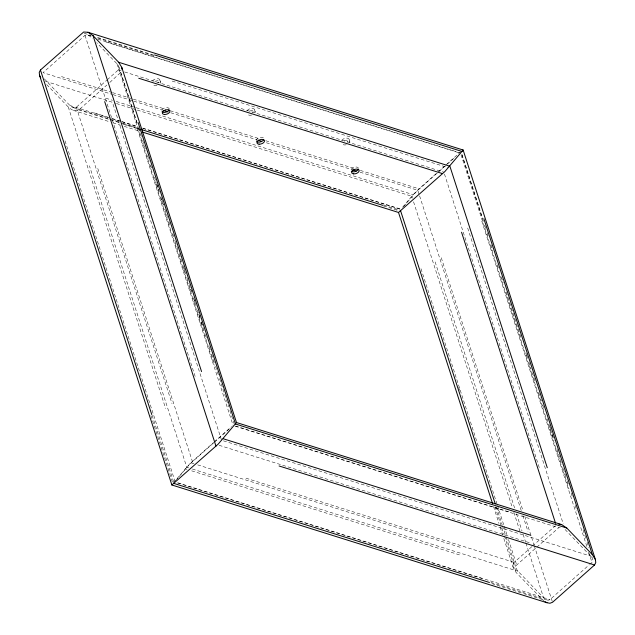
<?xml version="1.0" encoding="UTF-8"?>
<svg xmlns="http://www.w3.org/2000/svg" width="635" height="635" viewBox="0 0 635 635"><rect width="100%" height="100%" fill="white"/><g stroke="black" fill="none" stroke-linecap="round" stroke-linejoin="round"><path stroke-width="0.48" stroke-dasharray="3.17 2.38" d="M107.244 79.788L118.293 69.977C119.959 68.088 118.396 65.302 116.975 63.746L96.758 42.736M109.799 82.447L121.674 71.549M531.828 546.664L514.144 562.364C511.365 565.507 513.977 570.151 516.35 572.746L543.703 600.845M560.268 527.161L558.705 527.741L516.707 565.023C515.041 566.912 516.604 569.698 518.025 571.254L543.631 597.868C545.203 599.392 547.894 601.067 549.997 599.623L589.089 564.912M589.78 564.301C593.185 562.8 593.217 559.189 591.622 556.331M173.466 482.759L190.127 463.447L213.733 442.381M402.566 207.296L412.988 194.826L417.917 189.833L461.01 151.551M175.76 480.528L189.794 464.082L213.59 442.897M403.63 206.542L416.441 191.564L454.716 157.528M91.178 35.997L86.574 34.798L85.003 35.377L43.013 72.66L112.101 94.345M44.331 78.891L69.937 105.505C71.509 107.029 74.2 108.704 76.295 107.259L106.712 80.264M46.696 84.582L68.255 106.998C70.874 109.53 75.359 112.324 78.859 109.918L106.855 85.066M214.471 441.73L231.465 426.641M214.312 442.254L230.965 427.474M532.567 546.013L555.403 525.732M84.272 33.29L90.956 35.393M97.584 37.465L154.329 55.285M97.782 38.068L154.368 55.824M97.988 39.211L460.462 152.995M105.831 41.918L459.78 153.027M172.18 81.082L448.215 167.727M118.293 69.977L121.134 70.866M124.627 71.961L443.857 172.18M61.484 76.597L111.776 92.385M112.562 92.631L132.421 98.87M133.366 99.163L165.727 109.323M170.251 110.744L259.167 138.652M265.787 140.732L353.751 168.346M360.37 170.426L419.013 188.833M113.046 94.647L132.921 100.886M133.866 101.179L162.258 110.093M170.775 112.768L256.897 139.803M266.367 142.772L351.544 169.513M360.061 172.188L417.79 190.309L419.306 195.016M105.847 98.203L112.474 100.282M116.261 101.465L135.191 107.41M136.136 107.704L413.433 194.755M45.49 81.272L115.522 103.259M116.475 103.553L136.35 109.791M137.295 110.085L411.75 196.247L412.361 198.136M94.385 112.935L107.95 117.197M112.363 118.578L120.872 121.253M121.825 121.547L137.906 126.595M142.637 128.079L401.86 209.455M69.937 105.505L110.633 118.277M111.577 118.578L121.047 121.547M121.991 121.841L138.247 126.944M142.811 128.381L401.177 209.487M383.683 205.073L399.645 210.082M72.954 107.529L108.855 118.801M109.799 119.094L119.245 122.063M123.023 123.246L139.081 128.294M78.859 109.918L120.261 122.912M121.198 123.214L139.263 128.881M123.468 124.325L139.375 129.318M383.429 205.93L398.566 210.685M73.287 110.371L109.141 121.626M112.911 122.817L120.459 125.182M124.23 126.373L139.327 131.112M235.688 426.101L509.857 512.167M235.006 426.133L558.705 527.741M223.464 440.841L590.669 556.109L592.534 559.157M219.107 445.286L529.526 542.734M245.999 478.187L514.144 562.364M191.143 462.82L193.977 463.717M197.691 464.876L462.447 547.989M188.674 467.868L186.785 467.273L89.416 165.798M192.397 469.035L518.025 571.254M185.102 468.765L187 469.352M191.659 470.821L461.137 555.411M178.054 482.862L549.997 599.623M177.371 482.894L482.116 578.556M491.006 582.43L546.648 599.892M491.792 583.613L541.957 599.361M88.352 35.108L92.718 38.537M565.063 529.495L590.669 556.109M461.923 154.384L482.656 218.575M526.867 355.449L527.78 358.275M550.037 427.188L550.95 430.014M552.172 433.792L553.387 437.571M461.97 154.916L483.457 221.52M484.672 225.274L485.886 229.029M487.093 232.775L488.307 236.53M491.03 244.975L492.847 250.603M497.395 264.692L498.61 268.454M501.34 276.908L503.166 282.551M506.198 291.941L520.764 337.05M525.923 353.02L526.836 355.838M528.963 362.418L530.177 366.181M530.479 367.117L531.082 368.998M532.297 372.753L535.638 383.088M538.67 392.486L540.496 398.129M540.798 399.066L541.401 400.947M542.615 404.701L543.83 408.464M547.172 418.798L547.775 420.68M548.989 424.434L554.149 440.412M556.879 448.866L562.046 464.86M563.269 468.63L566.015 477.123M567.23 480.893L568.452 484.664M571.198 493.149L572.413 496.919M575.159 505.412L576.985 511.064M583.081 529.931L585.827 538.417M587.05 542.187L588.875 547.846M461.066 154.869L568.968 488.926M481.814 221.242L587.121 547.267M588.669 552.061L591.987 562.34M467.685 228.021L563.237 523.843M444.468 174.061L539.559 468.479M441.269 257.739L522.978 510.723M524.812 516.382L533.956 544.703M534.257 545.648L552.252 601.337M419.6 195.913L521.319 510.842M522.827 515.517L527.963 531.4M435.134 261.938L515.001 509.222M516.509 513.882L521.994 530.868M523.137 534.416L525.653 542.195M525.955 543.139L543.631 597.868M413.56 201.843L512.326 507.635M513.85 512.358L520.255 532.17M421.005 268.716L496.895 503.682M497.562 505.762L503.944 525.518M504.214 526.336L507.286 535.861M508.476 539.544L516.707 565.023M458.692 387.541L459.605 390.366M497.642 508.127L498.554 510.961M496.372 506.881L502.158 524.804M502.46 525.748L505.809 536.13M506.119 537.067L516.16 568.206M495.046 506.793L504.174 535.059M504.484 536.003L516.35 572.746M493.514 506.5L498.975 523.438M500.189 527.201L502.618 534.733M503.833 538.496L513.239 567.658M349.163 139.533L349.829 141.597M254.516 109.823L255.191 111.895M159.877 80.113L160.544 82.185M120.856 72.636L137.366 123.769M138.573 127.492L139.47 130.278M156.885 184.206L158.869 190.349M161.607 198.826L163.433 204.47M183.912 267.875L185.031 271.328M190.817 289.258L191.421 291.124M194.151 299.585L195.374 303.347M198.93 314.365L200.128 318.079M201.335 321.802L202.533 325.517M118.84 66.794L137.406 124.341M138.628 128.119L141.367 136.604M142.581 140.383L145.32 148.876M147.455 155.472L149.281 161.131M150.495 164.894L151.717 168.664M154.456 177.141L156.281 182.793M156.583 183.737L159.623 193.159M160.845 196.929L163.584 205.407M164.798 209.177L167.537 217.654M168.751 221.424L169.974 225.195M172.712 233.672L173.927 237.442M175.141 241.205L177.879 249.682M179.102 253.452L181.84 261.93M183.055 265.7L185.793 274.177M187.015 277.947L188.841 283.599M189.143 284.543L190.357 288.314M190.667 289.25L192.183 293.965M193.405 297.736L196.144 306.213M197.358 309.983L200.096 318.46M201.311 322.231L204.049 330.708M205.272 334.478L206.486 338.241M209.217 346.686L210.431 350.441M211.645 354.203L214.376 362.648M215.59 366.403L218.321 374.856M219.535 378.611L228.648 406.781M229.862 410.535L234.109 423.68M116.975 63.746L214.344 365.22M137.438 129.238L233.14 425.545M113.07 104.323L221.567 440.245M85.003 35.377L195.175 376.476M97.774 168.489L192.365 461.351M76.295 107.259L172.006 403.566M68.255 106.998L165.632 408.464M65.048 140.875L175.22 481.973M152.146 415.353L173.641 481.957M150.908 415.552L172.553 482.56M152.519 81.058A3.929 2.191 -17.9 0 1 158.607 78.827A3.929 2.191 -17.9 0 1 157.805 82.717M247.166 110.768A3.929 2.191 -17.9 0 1 253.246 108.537A3.929 2.191 -17.9 0 1 252.444 112.427M341.805 140.478A3.929 2.191 -17.9 0 1 347.893 138.247A3.929 2.191 -17.9 0 1 347.083 142.137M155.043 81.478A3.929 2.191 -17.9 0 1 159.274 80.899A3.929 2.191 -17.9 0 1 160.322 83.137M156.98 85.344A3.929 2.191 -17.9 0 1 152.971 84.082M249.682 111.189A3.929 2.191 -17.9 0 1 253.921 110.609A3.929 2.191 -17.9 0 1 254.968 112.847M251.627 115.054A3.929 2.191 -17.9 0 1 248.007 114.594M344.329 140.899A3.929 2.191 -17.9 0 1 348.559 140.319A3.929 2.191 -17.9 0 1 349.607 142.557M346.265 144.764A3.929 2.191 -17.9 0 1 342.249 143.502M161.869 110.006A3.929 2.191 -17.9 0 1 165.981 107.648A3.929 2.191 -17.9 0 1 169.227 109.053M256.286 140.668A3.929 2.191 -17.9 0 1 259.088 137.747A3.929 2.191 -17.9 0 1 263.469 137.962M351.147 169.418A3.929 2.191 -17.9 0 1 355.267 167.068A3.929 2.191 -17.9 0 1 358.505 168.473"/><path stroke-width="0.95" d="M172.085 484.497L171.863 484.981L546.981 602.734L549.942 603.25L552.553 602.282L594.55 564.999L595.757 562.578L595.455 559.705L463.137 150.019L88.019 32.266L83.637 32.02L40.45 70.001L39.243 72.422L39.545 75.295L171.863 484.981L218.234 444.071L236.49 422.537L121.761 67.342L118.65 62.254L93.043 35.639L88.019 32.266M142.161 132.001L398.51 212.463L444.873 171.553L463.137 150.019L462.582 150.265M558.752 524.113L561.713 524.629L566.745 528.003L592.344 554.617L595.455 559.705M154.567 54.951L462.145 151.511M118.65 62.254L449.897 166.235L547.267 467.709M138.732 78.248L442.635 173.649M163.203 110.387L167.934 111.879M257.85 140.097L261.628 141.287M352.488 169.807L356.275 170.998M140.954 129.413L382.762 205.319M236.49 422.537L561.713 524.629M566.745 528.003L235.498 424.021L138.128 122.555M223.25 438.753L530.828 535.313M279.082 465.971L594.55 564.999M173.99 483.449L489.458 582.478M544.965 601.686L546.981 602.734M39.545 75.295L40.783 77.986M483.846 218.694L592.344 554.617M461.55 232.219L555.538 523.224M400.637 210.931L495.229 503.793M492.601 503.682L398.51 212.463M93.043 35.639L201.549 371.57M104.704 101.624L215.987 446.167M40.45 70.001L151.733 414.536M121.761 67.342L121.96 69.255M169.005 110.014A3.929 2.191 -17.9 0 1 165.664 112.22A3.929 2.191 -17.9 0 1 162.052 111.76M263.644 139.724A3.929 2.191 -17.9 0 1 260.302 141.93A3.929 2.191 -17.9 0 1 256.691 141.47M358.283 169.434A3.929 2.191 -17.9 0 1 354.941 171.641A3.929 2.191 -17.9 0 1 351.33 171.18M164.409 114.467A3.929 2.191 -17.9 0 0 169.894 111.125A3.929 2.191 -17.9 0 0 164.013 110.633A3.929 2.191 -17.9 0 0 164.409 114.467M259.048 144.177A3.929 2.191 -17.9 0 0 264.533 140.835A3.929 2.191 -17.9 0 0 258.651 140.343A3.929 2.191 -17.9 0 0 259.048 144.177M353.687 173.887A3.929 2.191 -17.9 0 0 359.172 170.545A3.929 2.191 -17.9 0 0 353.298 170.053A3.929 2.191 -17.9 0 0 353.687 173.887"/></g></svg>
